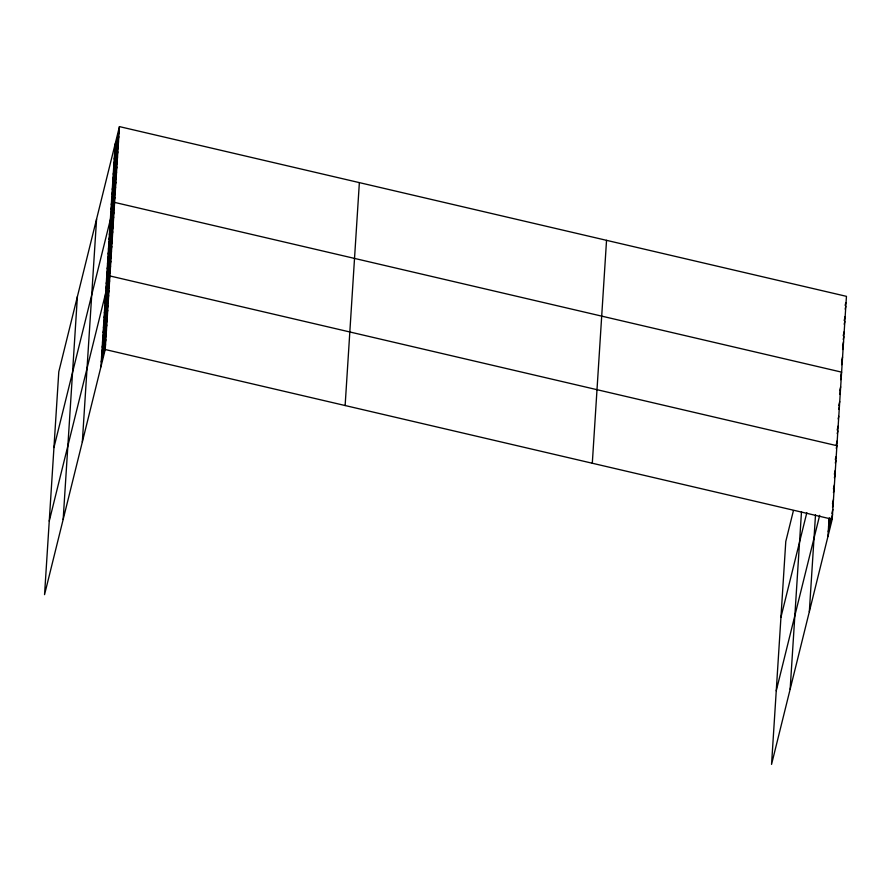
<?xml version="1.0" encoding="UTF-8"?>
<svg xmlns="http://www.w3.org/2000/svg" width="891" height="891" viewBox="0 0 891 891"><rect width="100%" height="100%" fill="white"/><g stroke="black" fill="none" stroke-linecap="round" stroke-linejoin="round"><path stroke-width="1.34" d="M63.161 519.464L77.394 296.547M82.328 441.992L96.573 219.075M100.939 366.802L115.184 143.885M119.45 126.611L58.795 371.747L44.55 594.653L105.216 349.517L119.45 126.611L846.45 296.347L832.205 519.253L771.55 764.389L785.784 541.483L793.424 510.599M345.129 405.539L359.363 182.622M592.303 463.242L606.537 240.325M790.15 689.2L801.488 511.757M809.329 611.727L815.51 514.875M827.939 536.538L829.109 518.139M114.861 148.931L119.127 131.656M114.538 153.987L118.804 136.713M114.215 159.044L118.492 141.769M113.892 164.089L118.169 146.815M113.569 169.145L117.846 151.871M113.246 174.202L117.523 156.927M112.923 179.258L117.2 161.973M112.6 184.303L116.877 167.029M112.277 189.36L116.554 172.086M111.954 194.416L116.231 177.131M111.631 199.461L115.908 182.187M111.308 204.518L115.585 187.244M110.985 209.574L115.262 192.289M110.662 214.62L114.939 197.345M53.95 447.538L114.616 202.402L841.605 372.137L840.625 376.125M110.027 224.577L114.304 207.302M109.716 229.488L113.992 212.203M109.393 234.389L113.669 217.114M109.081 239.289L113.357 222.015M108.769 244.19L113.046 226.915M108.457 249.101L112.734 231.827M108.145 254.002L112.422 236.728M107.833 258.902L112.11 241.628M107.521 263.814L111.798 246.54M107.21 268.714L111.475 251.44M106.887 273.615L111.163 256.341M106.575 278.527L110.852 261.252M106.263 283.427L110.54 266.153M105.951 288.328L110.228 271.053M49.25 521.101L109.916 275.954L836.905 445.7L836.248 448.351M105.327 298.14L109.604 280.865M105.015 303.04L109.292 285.766M104.704 307.952L108.969 290.666M104.381 312.852L108.657 295.578M104.069 317.753L108.346 300.479M103.757 322.665L108.034 305.379M103.445 327.565L107.722 310.291M103.133 332.466L107.41 315.191M102.821 337.377L107.098 320.092M102.51 342.278L106.786 325.003M102.198 347.178L106.463 329.904M101.875 352.09L106.152 334.804M101.563 356.99L105.84 339.716M101.251 361.891L105.528 344.617M845.136 305.379L845.793 302.728M845.147 309.11L845.804 306.448M844.167 320.537L845.158 316.55M844.178 324.268L844.835 321.606M843.209 335.695L844.189 331.708M843.209 339.426L843.866 336.765M842.563 345.808L843.543 341.821M842.563 349.528L843.22 346.866M841.594 360.966L842.574 356.979M841.594 364.686L842.251 362.024M780.939 617.274L806.823 512.693M840.636 379.7L841.293 377.038M839.678 390.837L840.67 386.85M839.701 394.412L840.358 391.75M838.743 405.55L839.734 401.563M838.754 409.125L839.411 406.463M838.13 418.926L838.787 416.275M837.172 430.063L838.164 426.076M837.195 433.639L837.852 430.988M836.237 444.776L837.228 440.789M776.239 690.837L819.675 515.343M835.301 459.489L835.958 456.827M835.312 463.064L835.97 460.402M834.355 474.201L835.346 470.214M834.377 477.776L835.034 475.115M833.419 488.914L834.399 484.927M833.43 492.489L834.087 489.827M832.472 503.627L833.464 499.639M828.875 521.825L829.866 517.838M832.495 507.202L833.152 504.54M828.563 526.726L830.535 518.751M831.849 513.439L832.84 509.452M828.251 531.626L832.528 514.352M105.216 349.517L832.205 519.253"/></g></svg>
